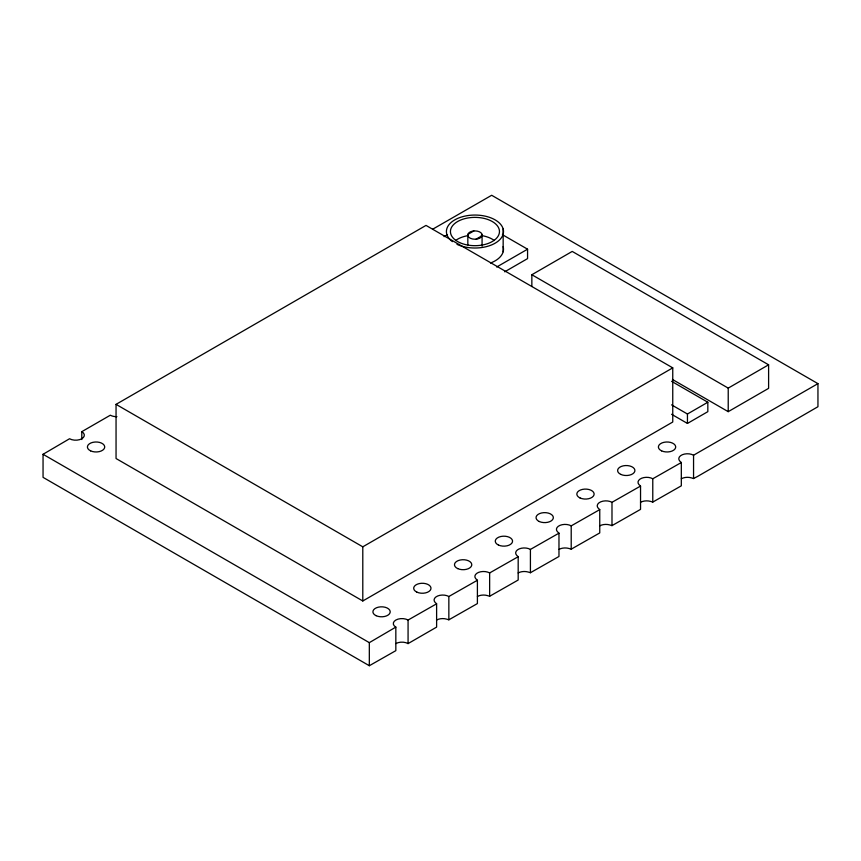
<?xml version="1.0" encoding="UTF-8"?>
<svg xmlns="http://www.w3.org/2000/svg" width="861" height="861" viewBox="0 0 861 861"><rect width="100%" height="100%" fill="white"/><g stroke="black" fill="none" stroke-linecap="round" stroke-linejoin="round"><path stroke-width="1.29" d="M681.32 478.77A8.653 4.994 0 0 1 691.372 477.855L693.557 478.533L697.636 476.413L817.95 406.715L817.95 383.64L693.557 455.221A8.653 4.994 0 0 0 682.353 454.716A8.653 4.994 0 0 0 679.727 461.022L681.32 462.518L652.778 478.77A8.653 4.994 0 0 0 641.574 478.264A8.653 4.994 0 0 0 638.948 484.571L640.541 486.067L611.988 502.318A8.653 4.994 0 0 0 600.784 501.812A8.653 4.994 0 0 0 598.169 508.119L599.751 509.615L571.209 525.867A8.653 4.994 0 0 0 560.005 525.35A8.653 4.994 0 0 0 557.379 531.668L558.972 533.163L530.419 549.415A8.653 4.994 0 0 0 519.215 548.898A8.653 4.994 0 0 0 516.6 555.205L518.182 556.712L489.64 572.952A8.653 4.994 0 0 0 478.436 572.447A8.653 4.994 0 0 0 475.81 578.753L477.403 580.26L448.85 596.501A8.653 4.994 0 0 0 437.646 595.995A8.653 4.994 0 0 0 435.031 602.302L436.613 603.798L408.071 620.049A8.653 4.994 0 0 0 395.834 620.049A8.653 4.994 0 0 0 395.834 627.109L395.834 650.658L369.326 665.725L43.05 477.36L43.05 454.285L69.558 438.744A8.653 4.994 0 0 0 81.795 438.744A8.653 4.994 0 0 0 81.795 431.673L110.348 415.196A8.653 4.994 0 0 0 116.913 416.649M369.326 665.725L369.326 642.65L395.834 627.109M116.052 404.358L426.012 225.41L672.753 367.862L672.753 422.019L362.793 600.978L116.052 458.526L116.052 404.358L362.793 546.821L672.753 367.862M444.072 236.646L447.505 234.666M473.83 230.952L467.835 234.407L467.835 244.879M476.079 239.175L482.074 235.71A7.211 4.165 0 0 0 472.366 231.178A7.211 4.165 0 0 0 470.418 238.303A7.211 4.165 0 0 0 482.074 235.71M496.689 267.018L527.567 249.195L527.567 258.612L504.697 271.818M531.85 286.509L531.85 274.734L572.221 251.423L768.604 364.806L768.604 388.354L728.223 411.666L672.452 379.464M531.85 274.734L728.223 388.117L768.604 364.806M671.58 404.864L687.444 414.012L707.828 402.248L707.828 411.666L687.444 423.44L671.58 414.281M395.834 643.597A8.653 4.994 0 0 1 408.071 643.597L436.613 627.109L436.613 603.798M432.674 229.22L491.674 195.275L817.95 383.64M640.541 502.318A8.653 4.994 0 0 1 650.582 501.403L652.778 502.081L681.32 485.83L681.32 462.518M599.751 525.867A8.653 4.994 0 0 1 609.803 524.941L611.988 525.63L640.541 509.378L640.541 486.067M558.972 549.415A8.653 4.994 0 0 1 569.013 548.489L571.209 549.178L599.751 532.927L599.751 509.615M518.182 572.952A8.653 4.994 0 0 1 528.234 572.038L530.419 572.726L558.972 556.475L558.972 533.163M477.403 596.501A8.653 4.994 0 0 1 487.444 595.586L489.64 596.264L518.182 580.023L518.182 556.712M436.613 620.049A8.653 4.994 0 0 1 446.665 619.134L448.85 619.812L477.403 603.572L477.403 580.26M502.404 234.666L527.567 249.195M671.58 381.315L707.828 402.248M43.05 454.285L369.326 642.65M728.223 388.117L728.223 411.666M693.557 455.221L693.557 478.533M687.444 414.012L687.444 423.44M652.778 478.77L652.778 502.081M611.988 502.318L611.988 525.63M571.209 525.867L571.209 549.178M530.419 549.415L530.419 572.726M503.158 228.951L503.158 251.767M489.64 572.952L489.64 596.264M482.074 234.407L482.074 246.181M448.85 596.501L448.85 619.812M408.071 620.049L408.071 643.597M362.793 546.821L362.793 600.978M81.795 431.673L81.795 439.53M452.402 241.64A28.553 16.488 0 0 1 468.922 215.422A28.553 16.488 0 0 1 502.727 235.354A28.553 16.488 0 0 1 456.976 244.341M503.158 246.612A28.553 16.488 0 0 1 490.49 263.014M455.587 240.51A24.517 14.153 0 0 1 467.383 235.731M481.288 235.516A24.517 14.153 0 0 1 494.322 240.51M376.117 615.69A8.653 4.994 0 0 0 390.108 612.591A8.653 4.994 0 0 0 378.463 607.145A8.653 4.994 0 0 0 376.117 615.69M416.896 592.142A8.653 4.994 0 0 0 430.887 589.042A8.653 4.994 0 0 0 419.242 583.597A8.653 4.994 0 0 0 416.896 592.142M457.686 568.594A8.653 4.994 0 0 0 471.677 565.494A8.653 4.994 0 0 0 460.032 560.048A8.653 4.994 0 0 0 457.686 568.594M498.465 545.045A8.653 4.994 0 0 0 512.456 541.946A8.653 4.994 0 0 0 500.811 536.511A8.653 4.994 0 0 0 498.465 545.045M539.255 521.508A8.653 4.994 0 0 0 553.236 518.408A8.653 4.994 0 0 0 541.591 512.962A8.653 4.994 0 0 0 539.255 521.508M580.034 497.959A8.653 4.994 0 0 0 594.025 494.86A8.653 4.994 0 0 0 582.38 489.414A8.653 4.994 0 0 0 580.034 497.959M620.824 474.411A8.653 4.994 0 0 0 634.805 471.311A8.653 4.994 0 0 0 623.16 465.866A8.653 4.994 0 0 0 620.824 474.411M661.603 450.863A8.653 4.994 0 0 0 675.594 447.763A8.653 4.994 0 0 0 663.949 442.317A8.653 4.994 0 0 0 661.603 450.863M90.62 450.863A8.653 4.994 0 0 0 104.611 447.763A8.653 4.994 0 0 0 92.966 442.317A8.653 4.994 0 0 0 90.62 450.863M459.526 242.533A24.517 14.153 0 0 0 499.165 233.74A24.517 14.153 0 0 0 466.167 218.317A24.517 14.153 0 0 0 459.526 242.533"/></g></svg>
